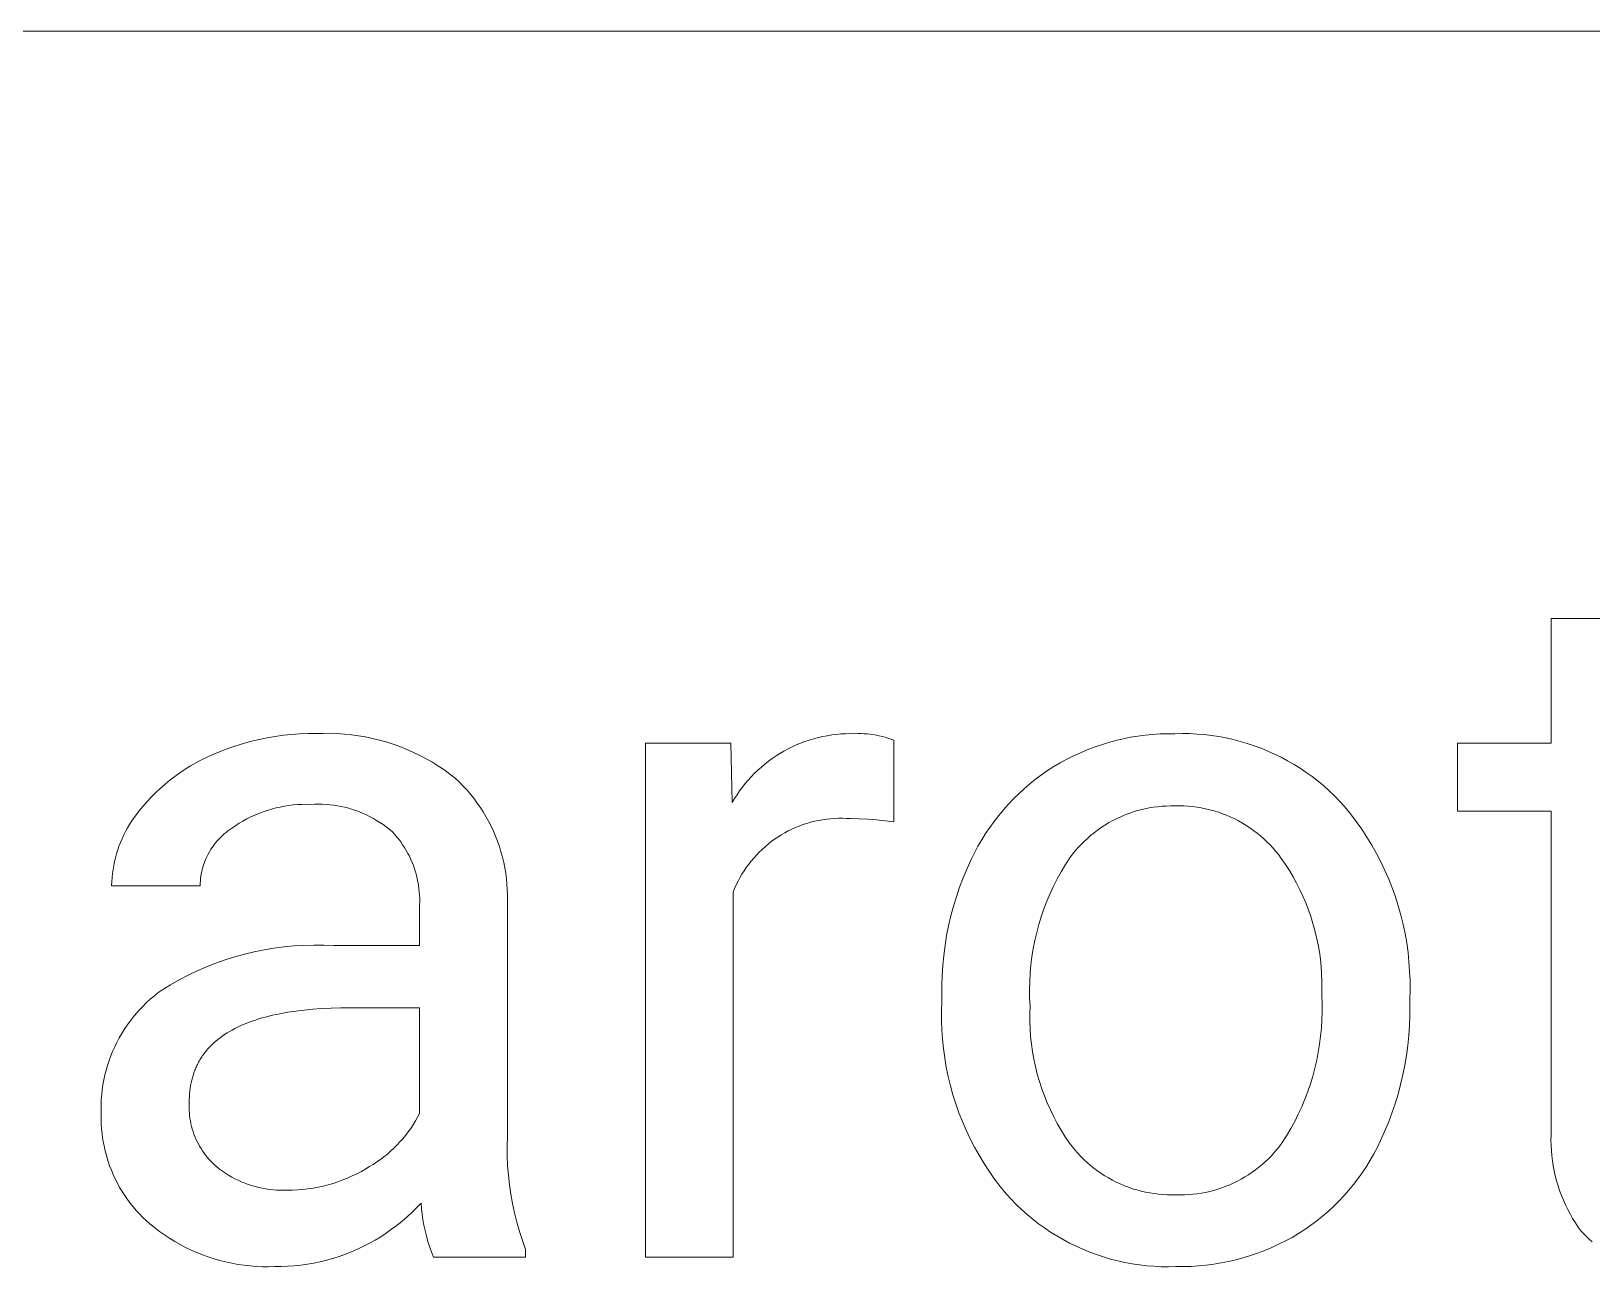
# Model space of a CAD drawing. Header units: millimetres. Extents: x 1383 to 4664, y -160 to 2132.
# Drawn here: x 3994.2 to 4064.3, y 151.3 to 206.8 of the extents above; entities that cross this region are included whole.
import ezdxf

# ---------------------------------------------------------------- set-up
doc = ezdxf.new("R2010")
doc.units = ezdxf.units.MM
doc.header["$MEASUREMENT"] = 0
doc.layers.add('Domyślny', color=7, linetype='Continuous', true_color=0x000000)

msp = doc.modelspace()

# ---------------------------------------------------------------- linework, layer by layer
at = {"layer": 'Domyślny', "color": 18, "lineweight": 15, "true_color": 0x000000}
for p, q in [((4660.842, 206.844), (3424.001, 206.844)), ((4062.51, 174.864), (4062.51, 180.458)), ((4062.51, 180.458), (4066.454, 180.458)), ((4005.559, 175.218), (4005.923, 175.255)), ((4005.923, 175.255), (4006.289, 175.28)), ((4006.289, 175.28), (4006.655, 175.293)), ((4006.655, 175.293), (4007.021, 175.294)), ((4007.021, 175.294), (4007.341, 175.307)), ((4007.341, 175.307), (4007.66, 175.308)), ((4007.66, 175.308), (4007.979, 175.298)), ((4007.979, 175.298), (4008.298, 175.277)), ((4008.298, 175.277), (4008.616, 175.245)), ((4030.191, 175.234), (4030.396, 175.259)), ((4030.396, 175.259), (4030.603, 175.278)), ((4030.603, 175.278), (4030.81, 175.289)), ((4030.81, 175.289), (4031.017, 175.293)), ((4031.017, 175.293), (4031.224, 175.291)), ((4031.224, 175.291), (4031.362, 175.296)), ((4031.362, 175.296), (4031.499, 175.296)), ((4031.499, 175.296), (4031.637, 175.291)), ((4031.637, 175.291), (4031.774, 175.282)), ((4031.774, 175.282), (4031.911, 175.268)), ((4031.911, 175.268), (4032.047, 175.25)), ((4032.047, 175.25), (4032.182, 175.227)), ((4044.267, 175.227), (4044.601, 175.26)), ((4044.601, 175.26), (4044.936, 175.282)), ((4044.936, 175.282), (4045.272, 175.292)), ((4045.272, 175.292), (4045.608, 175.292)), ((4045.608, 175.292), (4045.938, 175.298)), ((4045.938, 175.298), (4046.267, 175.293)), ((4046.267, 175.293), (4046.596, 175.277)), ((4046.596, 175.277), (4046.924, 175.25)), ((4046.924, 175.25), (4047.251, 175.212)), ((4002.726, 174.496), (4003.069, 174.627)), ((4003.069, 174.627), (4003.415, 174.746)), ((4003.415, 174.746), (4003.765, 174.854)), ((4003.765, 174.854), (4004.119, 174.95)), ((4004.119, 174.95), (4004.475, 175.035)), ((4004.475, 175.035), (4004.834, 175.108)), ((4004.834, 175.108), (4005.196, 175.169)), ((4005.196, 175.169), (4005.559, 175.218)), ((4008.616, 175.245), (4008.933, 175.202)), ((4008.933, 175.202), (4009.248, 175.148)), ((4009.248, 175.148), (4009.56, 175.082)), ((4009.56, 175.082), (4009.871, 175.007)), ((4009.871, 175.007), (4010.178, 174.92)), ((4010.178, 174.92), (4010.483, 174.822)), ((4010.483, 174.822), (4010.783, 174.715)), ((4010.783, 174.715), (4011.08, 174.596)), ((4011.08, 174.596), (4011.373, 174.468)), ((4021.817, 151.778), (4021.817, 174.865)), ((4021.817, 174.865), (4025.652, 174.865)), ((4025.652, 174.865), (4025.718, 172.199)), ((4028.042, 174.509), (4028.225, 174.607)), ((4028.225, 174.607), (4028.41, 174.699)), ((4028.41, 174.699), (4028.599, 174.785)), ((4028.599, 174.785), (4028.791, 174.865)), ((4028.791, 174.865), (4028.985, 174.937)), ((4028.985, 174.937), (4029.181, 175.004)), ((4029.181, 175.004), (4029.38, 175.063)), ((4029.38, 175.063), (4029.58, 175.116)), ((4029.58, 175.116), (4029.782, 175.162)), ((4029.782, 175.162), (4029.986, 175.202)), ((4029.986, 175.202), (4030.191, 175.234)), ((4032.182, 175.227), (4032.317, 175.2)), ((4032.317, 175.2), (4032.451, 175.168)), ((4032.451, 175.168), (4032.583, 175.131)), ((4032.583, 175.131), (4032.715, 175.091)), ((4032.715, 175.091), (4032.844, 175.045)), ((4032.844, 175.045), (4032.973, 174.996)), ((4032.973, 174.996), (4032.973, 171.325)), ((4041.358, 174.438), (4041.668, 174.569)), ((4041.668, 174.569), (4041.982, 174.688)), ((4041.982, 174.688), (4042.3, 174.798)), ((4042.3, 174.798), (4042.621, 174.896)), ((4042.621, 174.896), (4042.945, 174.984)), ((4042.945, 174.984), (4043.273, 175.061)), ((4043.273, 175.061), (4043.602, 175.128)), ((4043.602, 175.128), (4043.934, 175.183)), ((4043.934, 175.183), (4044.267, 175.227)), ((4047.251, 175.212), (4047.577, 175.162)), ((4047.577, 175.162), (4047.9, 175.102)), ((4047.9, 175.102), (4048.222, 175.031)), ((4048.222, 175.031), (4048.541, 174.948)), ((4048.541, 174.948), (4048.856, 174.855)), ((4048.856, 174.855), (4049.169, 174.752)), ((4049.169, 174.752), (4049.478, 174.637)), ((4049.478, 174.637), (4049.783, 174.513)), ((4058.303, 171.815), (4058.303, 174.864)), ((4058.303, 174.864), (4062.51, 174.864)), ((4001.386, 173.841), (4001.63, 173.982)), ((4001.63, 173.982), (4001.879, 174.114)), ((4001.879, 174.114), (4002.132, 174.239)), ((4002.132, 174.239), (4002.389, 174.355)), ((4002.389, 174.355), (4002.726, 174.496)), ((4011.373, 174.468), (4011.661, 174.329)), ((4011.661, 174.329), (4011.944, 174.18)), ((4011.944, 174.18), (4012.221, 174.022)), ((4012.221, 174.022), (4012.493, 173.854)), ((4012.493, 173.854), (4012.759, 173.677)), ((4027.027, 173.794), (4027.185, 173.927)), ((4027.185, 173.927), (4027.349, 174.055)), ((4027.349, 174.055), (4027.516, 174.177)), ((4027.516, 174.177), (4027.688, 174.293)), ((4027.688, 174.293), (4027.863, 174.404)), ((4027.863, 174.404), (4028.042, 174.509)), ((4040.167, 173.817), (4040.457, 173.987)), ((4040.457, 173.987), (4040.752, 174.147)), ((4040.752, 174.147), (4041.053, 174.298)), ((4041.053, 174.298), (4041.358, 174.438)), ((4049.783, 174.513), (4050.083, 174.378)), ((4050.083, 174.378), (4050.379, 174.233)), ((4050.379, 174.233), (4050.669, 174.078)), ((4050.669, 174.078), (4050.954, 173.913)), ((4050.954, 173.913), (4051.234, 173.739)), ((4000.241, 173.022), (4000.459, 173.201)), ((4000.459, 173.201), (4000.683, 173.372)), ((4000.683, 173.372), (4000.912, 173.536)), ((4000.912, 173.536), (4001.146, 173.693)), ((4001.146, 173.693), (4001.386, 173.841)), ((4012.759, 173.677), (4013.018, 173.49)), ((4013.018, 173.49), (4013.271, 173.295)), ((4013.271, 173.295), (4013.45, 173.125)), ((4026.305, 173.052), (4026.439, 173.21)), ((4026.439, 173.21), (4026.578, 173.363)), ((4026.578, 173.363), (4026.723, 173.512)), ((4026.723, 173.512), (4026.872, 173.656)), ((4026.872, 173.656), (4027.027, 173.794)), ((4039.088, 173.037), (4039.348, 173.245)), ((4039.348, 173.245), (4039.615, 173.445)), ((4039.615, 173.445), (4039.888, 173.636)), ((4039.888, 173.636), (4040.167, 173.817)), ((4051.234, 173.739), (4051.507, 173.555)), ((4051.507, 173.555), (4051.774, 173.362)), ((4051.774, 173.362), (4052.034, 173.16)), ((4052.034, 173.16), (4052.287, 172.95)), ((3999.432, 172.239), (3999.624, 172.444)), ((3999.624, 172.444), (3999.823, 172.644)), ((3999.823, 172.644), (4000.029, 172.836)), ((4000.029, 172.836), (4000.241, 173.022)), ((4013.45, 173.125), (4013.623, 172.95)), ((4013.623, 172.95), (4013.791, 172.769)), ((4013.791, 172.769), (4013.952, 172.583)), ((4013.952, 172.583), (4014.106, 172.39)), ((4025.823, 172.377), (4025.935, 172.552)), ((4025.935, 172.552), (4026.053, 172.723)), ((4026.053, 172.723), (4026.176, 172.889)), ((4026.176, 172.889), (4026.305, 173.052)), ((4038.353, 172.361), (4038.59, 172.594)), ((4038.59, 172.594), (4038.836, 172.82)), ((4038.836, 172.82), (4039.088, 173.037)), ((4052.287, 172.95), (4052.533, 172.731)), ((4052.533, 172.731), (4052.771, 172.503)), ((4052.771, 172.503), (4053.002, 172.268)), ((3998.955, 171.666), (3999.067, 171.809)), ((3999.067, 171.809), (3999.246, 172.027)), ((3999.246, 172.027), (3999.432, 172.239)), ((4004.644, 171.782), (4004.458, 171.711)), ((4004.832, 171.846), (4004.644, 171.782)), ((4005.022, 171.903), (4004.832, 171.846)), ((4005.215, 171.954), (4005.022, 171.903)), ((4005.409, 171.998), (4005.215, 171.954)), ((4005.604, 172.035), (4005.409, 171.998)), ((4005.8, 172.066), (4005.604, 172.035)), ((4005.998, 172.089), (4005.8, 172.066)), ((4006.196, 172.106), (4005.998, 172.089)), ((4006.394, 172.116), (4006.196, 172.106)), ((4006.593, 172.119), (4006.394, 172.116)), ((4006.792, 172.115), (4006.593, 172.119)), ((4006.963, 172.123), (4006.792, 172.115)), ((4007.135, 172.126), (4006.963, 172.123)), ((4007.307, 172.123), (4007.135, 172.126)), ((4007.478, 172.115), (4007.307, 172.123)), ((4007.649, 172.1), (4007.478, 172.115)), ((4007.82, 172.08), (4007.649, 172.1)), ((4007.989, 172.053), (4007.82, 172.08)), ((4008.158, 172.021), (4007.989, 172.053)), ((4008.325, 171.984), (4008.158, 172.021)), ((4008.492, 171.94), (4008.325, 171.984)), ((4008.656, 171.891), (4008.492, 171.94)), ((4008.819, 171.837), (4008.656, 171.891)), ((4008.98, 171.777), (4008.819, 171.837)), ((4009.138, 171.711), (4008.98, 171.777)), ((4014.106, 172.39), (4014.254, 172.193)), ((4014.254, 172.193), (4014.395, 171.991)), ((4014.395, 171.991), (4014.529, 171.784)), ((4014.529, 171.784), (4014.656, 171.573)), ((4025.718, 172.199), (4025.823, 172.377)), ((4037.688, 171.615), (4037.901, 171.871)), ((4037.901, 171.871), (4038.123, 172.12)), ((4038.123, 172.12), (4038.353, 172.361)), ((4043.684, 171.761), (4043.5, 171.697)), ((4043.871, 171.82), (4043.684, 171.761)), ((4044.06, 171.872), (4043.871, 171.82)), ((4044.25, 171.917), (4044.06, 171.872)), ((4044.441, 171.955), (4044.25, 171.917)), ((4044.634, 171.987), (4044.441, 171.955)), ((4044.828, 172.013), (4044.634, 171.987)), ((4045.023, 172.031), (4044.828, 172.013)), ((4045.218, 172.043), (4045.023, 172.031)), ((4045.413, 172.049), (4045.218, 172.043)), ((4045.608, 172.047), (4045.413, 172.049)), ((4045.806, 172.049), (4045.608, 172.047)), ((4046.004, 172.045), (4045.806, 172.049)), ((4046.202, 172.033), (4046.004, 172.045)), ((4046.399, 172.015), (4046.202, 172.033)), ((4046.595, 171.99), (4046.399, 172.015)), ((4046.791, 171.958), (4046.595, 171.99)), ((4046.985, 171.919), (4046.791, 171.958)), ((4047.178, 171.873), (4046.985, 171.919)), ((4047.369, 171.821), (4047.178, 171.873)), ((4047.558, 171.762), (4047.369, 171.821)), ((4047.744, 171.696), (4047.558, 171.762)), ((4053.002, 172.268), (4053.224, 172.025)), ((4053.224, 172.025), (4053.493, 171.694)), ((4062.51, 171.815), (4058.303, 171.815)), ((4062.51, 157.491), (4062.51, 171.815)), ((3998.468, 170.902), (3998.555, 171.062)), ((3998.555, 171.062), (3998.648, 171.218)), ((3998.648, 171.218), (3998.745, 171.371)), ((3998.745, 171.371), (3998.848, 171.52)), ((3998.848, 171.52), (3998.955, 171.666)), ((4003.241, 171.044), (4003.153, 170.985)), ((4003.404, 171.157), (4003.241, 171.044)), ((4003.571, 171.265), (4003.404, 171.157)), ((4003.742, 171.366), (4003.571, 171.265)), ((4003.917, 171.462), (4003.742, 171.366)), ((4004.094, 171.551), (4003.917, 171.462)), ((4004.275, 171.635), (4004.094, 171.551)), ((4004.458, 171.711), (4004.275, 171.635)), ((4009.295, 171.64), (4009.138, 171.711)), ((4009.449, 171.564), (4009.295, 171.64)), ((4009.6, 171.483), (4009.449, 171.564)), ((4009.748, 171.396), (4009.6, 171.483)), ((4009.893, 171.305), (4009.748, 171.396)), ((4010.036, 171.208), (4009.893, 171.305)), ((4010.174, 171.107), (4010.036, 171.208)), ((4010.31, 171.001), (4010.174, 171.107)), ((4014.656, 171.573), (4014.776, 171.357)), ((4014.776, 171.357), (4014.888, 171.138)), ((4014.888, 171.138), (4014.992, 170.915)), ((4028.561, 171.075), (4028.397, 171.001)), ((4028.728, 171.143), (4028.561, 171.075)), ((4028.897, 171.206), (4028.728, 171.143)), ((4029.069, 171.262), (4028.897, 171.206)), ((4029.242, 171.312), (4029.069, 171.262)), ((4029.416, 171.357), (4029.242, 171.312)), ((4029.593, 171.395), (4029.416, 171.357)), ((4029.77, 171.427), (4029.593, 171.395)), ((4029.948, 171.453), (4029.77, 171.427)), ((4030.128, 171.473), (4029.948, 171.453)), ((4030.307, 171.486), (4030.128, 171.473)), ((4030.487, 171.494), (4030.307, 171.486)), ((4030.668, 171.495), (4030.487, 171.494)), ((4030.848, 171.489), (4030.668, 171.495)), ((4031.028, 171.478), (4030.848, 171.489)), ((4031.418, 171.472), (4031.028, 171.478)), ((4031.808, 171.455), (4031.418, 171.472)), ((4032.198, 171.424), (4031.808, 171.455)), ((4032.586, 171.381), (4032.198, 171.424)), ((4032.973, 171.325), (4032.586, 171.381)), ((4037.102, 170.806), (4037.289, 171.082)), ((4037.289, 171.082), (4037.484, 171.352)), ((4037.484, 171.352), (4037.688, 171.615)), ((4042.286, 171.072), (4042.127, 170.96)), ((4042.45, 171.179), (4042.286, 171.072)), ((4042.617, 171.28), (4042.45, 171.179)), ((4042.788, 171.376), (4042.617, 171.28)), ((4042.962, 171.465), (4042.788, 171.376)), ((4043.138, 171.549), (4042.962, 171.465)), ((4043.318, 171.626), (4043.138, 171.549)), ((4043.5, 171.697), (4043.318, 171.626)), ((4047.929, 171.625), (4047.744, 171.696)), ((4048.111, 171.546), (4047.929, 171.625)), ((4048.29, 171.462), (4048.111, 171.546)), ((4048.466, 171.371), (4048.29, 171.462)), ((4048.638, 171.274), (4048.466, 171.371)), ((4048.807, 171.171), (4048.638, 171.274)), ((4048.973, 171.062), (4048.807, 171.171)), ((4049.135, 170.948), (4048.973, 171.062)), ((4053.493, 171.694), (4053.75, 171.354)), ((4053.75, 171.354), (4053.996, 171.005)), ((3998.174, 170.24), (3998.24, 170.409)), ((3998.24, 170.409), (3998.31, 170.576)), ((3998.31, 170.576), (3998.387, 170.741)), ((3998.387, 170.741), (3998.468, 170.902)), ((4002.534, 170.413), (4002.468, 170.33)), ((4002.603, 170.493), (4002.534, 170.413)), ((4002.674, 170.571), (4002.603, 170.493)), ((4002.748, 170.647), (4002.674, 170.571)), ((4002.824, 170.72), (4002.748, 170.647)), ((4002.903, 170.79), (4002.824, 170.72)), ((4002.984, 170.858), (4002.903, 170.79)), ((4003.068, 170.923), (4002.984, 170.858)), ((4003.153, 170.985), (4003.068, 170.923)), ((4010.441, 170.891), (4010.31, 171.001)), ((4010.544, 170.78), (4010.441, 170.891)), ((4010.642, 170.666), (4010.544, 170.78)), ((4010.737, 170.549), (4010.642, 170.666)), ((4010.828, 170.428), (4010.737, 170.549)), ((4010.914, 170.305), (4010.828, 170.428)), ((4014.992, 170.915), (4015.089, 170.688)), ((4015.089, 170.688), (4015.178, 170.458)), ((4015.178, 170.458), (4015.259, 170.225)), ((4027.473, 170.443), (4027.331, 170.331)), ((4027.619, 170.549), (4027.473, 170.443)), ((4027.768, 170.65), (4027.619, 170.549)), ((4027.92, 170.746), (4027.768, 170.65)), ((4028.076, 170.837), (4027.92, 170.746)), ((4028.235, 170.922), (4028.076, 170.837)), ((4028.397, 171.001), (4028.235, 170.922)), ((4036.758, 170.235), (4036.925, 170.523)), ((4036.925, 170.523), (4037.102, 170.806)), ((4041.529, 170.456), (4041.391, 170.318)), ((4041.672, 170.59), (4041.529, 170.456)), ((4041.819, 170.718), (4041.672, 170.59)), ((4041.971, 170.842), (4041.819, 170.718)), ((4042.127, 170.96), (4041.971, 170.842)), ((4049.292, 170.828), (4049.135, 170.948)), ((4049.445, 170.703), (4049.292, 170.828)), ((4049.594, 170.572), (4049.445, 170.703)), ((4049.738, 170.436), (4049.594, 170.572)), ((4049.877, 170.296), (4049.738, 170.436)), ((4053.996, 171.005), (4054.23, 170.649)), ((4054.23, 170.649), (4054.451, 170.284)), ((3997.971, 169.544), (3998.013, 169.721)), ((3998.013, 169.721), (3998.061, 169.895)), ((3998.061, 169.895), (3998.115, 170.069)), ((3998.115, 170.069), (3998.174, 170.24)), ((4002.09, 169.696), (4002.049, 169.599)), ((4002.135, 169.792), (4002.09, 169.696)), ((4002.183, 169.886), (4002.135, 169.792)), ((4002.234, 169.979), (4002.183, 169.886)), ((4002.288, 170.069), (4002.234, 169.979)), ((4002.345, 170.158), (4002.288, 170.069)), ((4002.405, 170.245), (4002.345, 170.158)), ((4002.468, 170.33), (4002.405, 170.245)), ((4010.997, 170.178), (4010.914, 170.305)), ((4011.075, 170.049), (4010.997, 170.178)), ((4011.148, 169.917), (4011.075, 170.049)), ((4011.217, 169.783), (4011.148, 169.917)), ((4011.282, 169.647), (4011.217, 169.783)), ((4011.342, 169.508), (4011.282, 169.647)), ((4015.259, 170.225), (4015.333, 169.99)), ((4015.333, 169.99), (4015.398, 169.752)), ((4015.398, 169.752), (4015.455, 169.512)), ((4026.685, 169.705), (4026.569, 169.567)), ((4026.805, 169.839), (4026.685, 169.705)), ((4026.93, 169.969), (4026.805, 169.839)), ((4027.06, 170.094), (4026.93, 169.969)), ((4027.193, 170.215), (4027.06, 170.094)), ((4027.331, 170.331), (4027.193, 170.215)), ((4036.266, 169.233), (4036.452, 169.643)), ((4036.452, 169.643), (4036.6, 169.942)), ((4036.6, 169.942), (4036.758, 170.235)), ((4040.888, 169.72), (4040.688, 169.41)), ((4041.006, 169.876), (4040.888, 169.72)), ((4041.129, 170.028), (4041.006, 169.876)), ((4041.258, 170.175), (4041.129, 170.028)), ((4041.391, 170.318), (4041.258, 170.175)), ((4050.012, 170.15), (4049.877, 170.296)), ((4050.141, 170), (4050.012, 170.15)), ((4050.265, 169.846), (4050.141, 170)), ((4050.383, 169.687), (4050.265, 169.846)), ((4050.568, 169.418), (4050.383, 169.687)), ((4054.451, 170.284), (4054.66, 169.912)), ((4054.66, 169.912), (4054.856, 169.534)), ((3997.862, 168.828), (3997.88, 169.008)), ((3997.88, 169.008), (3997.905, 169.188)), ((3997.905, 169.188), (3997.935, 169.366)), ((3997.935, 169.366), (3997.971, 169.544)), ((4001.872, 168.991), (4001.855, 168.887)), ((4001.893, 169.094), (4001.872, 168.991)), ((4001.917, 169.197), (4001.893, 169.094)), ((4001.945, 169.299), (4001.917, 169.197)), ((4001.976, 169.4), (4001.945, 169.299)), ((4002.011, 169.5), (4001.976, 169.4)), ((4002.049, 169.599), (4002.011, 169.5)), ((4011.397, 169.368), (4011.342, 169.508)), ((4011.448, 169.226), (4011.397, 169.368)), ((4011.493, 169.082), (4011.448, 169.226)), ((4011.534, 168.937), (4011.493, 169.082)), ((4015.455, 169.512), (4015.503, 169.271)), ((4015.503, 169.271), (4015.544, 169.028)), ((4015.544, 169.028), (4015.576, 168.783)), ((4026.156, 168.976), (4026.066, 168.82)), ((4026.252, 169.129), (4026.156, 168.976)), ((4026.352, 169.279), (4026.252, 169.129)), ((4026.458, 169.425), (4026.352, 169.279)), ((4026.569, 169.567), (4026.458, 169.425)), ((4036.093, 168.818), (4036.266, 169.233)), ((4040.498, 169.093), (4040.32, 168.77)), ((4040.688, 169.41), (4040.498, 169.093)), ((4050.745, 169.143), (4050.568, 169.418)), ((4050.912, 168.862), (4050.745, 169.143)), ((4054.856, 169.534), (4055.04, 169.149)), ((4055.04, 169.149), (4055.21, 168.757)), ((3997.843, 168.465), (3997.85, 168.647)), ((4001.82, 168.465), (3997.843, 168.465)), ((3997.85, 168.647), (3997.862, 168.828)), ((4001.824, 168.571), (4001.82, 168.465)), ((4001.83, 168.677), (4001.824, 168.571)), ((4001.841, 168.782), (4001.83, 168.677)), ((4001.855, 168.887), (4001.841, 168.782)), ((4011.57, 168.79), (4011.534, 168.937)), ((4011.601, 168.642), (4011.57, 168.79)), ((4011.627, 168.494), (4011.601, 168.642)), ((4011.648, 168.344), (4011.627, 168.494)), ((4011.663, 168.194), (4011.648, 168.344)), ((4015.576, 168.783), (4015.599, 168.538)), ((4015.599, 168.538), (4015.615, 168.292)), ((4015.615, 168.292), (4015.622, 168.045)), ((4025.829, 168.334), (4025.761, 168.167)), ((4025.902, 168.499), (4025.829, 168.334)), ((4025.981, 168.661), (4025.902, 168.499)), ((4026.066, 168.82), (4025.981, 168.661)), ((4035.789, 167.97), (4035.934, 168.396)), ((4035.934, 168.396), (4036.093, 168.818)), ((4040.153, 168.44), (4039.997, 168.106)), ((4040.32, 168.77), (4040.153, 168.44)), ((4051.069, 168.576), (4050.912, 168.862)), ((4051.217, 168.285), (4051.069, 168.576)), ((4051.355, 167.989), (4051.217, 168.285)), ((4055.21, 168.757), (4055.366, 168.361)), ((4055.366, 168.361), (4055.509, 167.959)), ((4011.674, 168.044), (4011.663, 168.194)), ((4011.68, 167.893), (4011.674, 168.044)), ((4011.676, 167.591), (4011.68, 167.742)), ((4011.676, 165.778), (4011.676, 167.591)), ((4011.68, 167.742), (4011.68, 167.893)), ((4015.622, 168.045), (4015.62, 167.799)), ((4015.62, 167.799), (4015.62, 157.179)), ((4025.761, 168.167), (4025.761, 151.778)), ((4035.541, 167.104), (4035.658, 167.539)), ((4035.658, 167.539), (4035.789, 167.97)), ((4039.853, 167.766), (4039.72, 167.421)), ((4039.997, 168.106), (4039.853, 167.766)), ((4051.484, 167.688), (4051.355, 167.989)), ((4051.602, 167.384), (4051.484, 167.688)), ((4055.509, 167.959), (4055.639, 167.553)), ((4055.639, 167.553), (4055.754, 167.142)), ((4035.439, 166.666), (4035.541, 167.104)), ((4039.6, 167.072), (4039.492, 166.719)), ((4039.72, 167.421), (4039.6, 167.072)), ((4051.71, 167.076), (4051.602, 167.384)), ((4051.807, 166.764), (4051.71, 167.076)), ((4055.754, 167.142), (4055.856, 166.728)), ((4035.277, 165.78), (4035.351, 166.224)), ((4035.351, 166.224), (4035.439, 166.666)), ((4039.396, 166.362), (4039.312, 166.003)), ((4039.492, 166.719), (4039.396, 166.362)), ((4051.894, 166.449), (4051.807, 166.764)), ((4051.971, 166.131), (4051.894, 166.449)), ((4055.856, 166.728), (4055.943, 166.31)), ((4055.943, 166.31), (4056.016, 165.89)), ((4003.811, 165.383), (4004.249, 165.488)), ((4004.249, 165.488), (4004.69, 165.578)), ((4004.69, 165.578), (4005.134, 165.653)), ((4005.134, 165.653), (4005.581, 165.713)), ((4005.581, 165.713), (4006.029, 165.757)), ((4006.029, 165.757), (4006.479, 165.785)), ((4006.479, 165.785), (4006.929, 165.798)), ((4006.929, 165.798), (4007.38, 165.796)), ((4007.38, 165.796), (4007.83, 165.778)), ((4007.83, 165.778), (4011.676, 165.778)), ((4035.218, 165.333), (4035.277, 165.78)), ((4039.241, 165.64), (4039.182, 165.276)), ((4039.312, 166.003), (4039.241, 165.64)), ((4052.037, 165.812), (4051.971, 166.131)), ((4052.092, 165.49), (4052.037, 165.812)), ((4052.137, 165.166), (4052.092, 165.49)), ((4056.016, 165.89), (4056.075, 165.468)), ((4056.075, 165.468), (4056.119, 165.043)), ((4001.69, 164.634), (4002.103, 164.813)), ((4002.103, 164.813), (4002.522, 164.977)), ((4002.522, 164.977), (4002.947, 165.127)), ((4002.947, 165.127), (4003.377, 165.263)), ((4003.377, 165.263), (4003.811, 165.383)), ((4035.145, 164.436), (4035.174, 164.885)), ((4035.174, 164.885), (4035.218, 165.333)), ((4039.136, 164.909), (4039.103, 164.542)), ((4039.182, 165.276), (4039.136, 164.909)), ((4052.171, 164.841), (4052.137, 165.166)), ((4052.193, 164.515), (4052.171, 164.841)), ((4056.119, 165.043), (4056.149, 164.618)), ((4000.49, 164.012), (4000.883, 164.233)), ((4000.883, 164.233), (4001.283, 164.44)), ((4001.283, 164.44), (4001.69, 164.634)), ((4035.13, 163.986), (4035.145, 164.436)), ((4039.082, 164.173), (4039.074, 163.804)), ((4039.103, 164.542), (4039.082, 164.173)), ((4052.205, 164.189), (4052.193, 164.515)), ((4052.207, 163.862), (4052.205, 164.189)), ((4056.149, 164.618), (4056.165, 164.192)), ((4056.165, 164.192), (4056.166, 163.765)), ((3999.414, 163.211), (3999.579, 163.361)), ((3999.579, 163.361), (3999.75, 163.506)), ((3999.75, 163.506), (3999.925, 163.645)), ((3999.925, 163.645), (4000.105, 163.778)), ((4000.105, 163.778), (4000.49, 164.012)), ((4035.13, 163.536), (4035.13, 163.986)), ((4035.13, 163.262), (4035.13, 163.536)), ((4039.074, 163.804), (4039.079, 163.435)), ((4039.079, 163.435), (4039.097, 163.066)), ((4052.197, 163.536), (4052.207, 163.862)), ((4052.212, 163.17), (4052.197, 163.536)), ((4056.166, 163.765), (4056.152, 163.339)), ((4056.152, 163.339), (4056.152, 163.066)), ((3998.807, 162.554), (3998.95, 162.726)), ((3998.95, 162.726), (3999.099, 162.893)), ((3999.099, 162.893), (3999.254, 163.054)), ((3999.254, 163.054), (3999.414, 163.211)), ((4005.07, 162.644), (4004.909, 162.605)), ((4005.403, 162.714), (4005.07, 162.644)), ((4005.751, 162.777), (4005.403, 162.714)), ((4006.113, 162.831), (4005.751, 162.777)), ((4006.489, 162.877), (4006.113, 162.831)), ((4006.879, 162.914), (4006.489, 162.877)), ((4007.284, 162.943), (4006.879, 162.914)), ((4007.703, 162.964), (4007.284, 162.943)), ((4008.136, 162.976), (4007.703, 162.964)), ((4008.584, 162.981), (4008.136, 162.976)), ((4011.676, 162.981), (4008.584, 162.981)), ((4011.676, 158.239), (4011.676, 162.981)), ((4035.117, 162.839), (4035.13, 163.262)), ((4035.117, 162.415), (4035.117, 162.839)), ((4039.097, 163.066), (4039.085, 162.722)), ((4039.085, 162.722), (4039.086, 162.379)), ((4052.206, 162.437), (4052.215, 162.803)), ((4052.215, 162.803), (4052.212, 163.17)), ((4056.152, 163.066), (4056.152, 162.62)), ((3998.295, 161.82), (3998.413, 162.01)), ((3998.413, 162.01), (3998.538, 162.196)), ((3998.538, 162.196), (3998.669, 162.377)), ((3998.669, 162.377), (3998.807, 162.554)), ((4003.252, 161.982), (4003.137, 161.917)), ((4003.371, 162.045), (4003.252, 161.982)), ((4003.493, 162.107), (4003.371, 162.045)), ((4003.618, 162.166), (4003.493, 162.107)), ((4003.747, 162.223), (4003.618, 162.166)), ((4003.88, 162.278), (4003.747, 162.223)), ((4004.016, 162.331), (4003.88, 162.278)), ((4004.156, 162.382), (4004.016, 162.331)), ((4004.3, 162.431), (4004.156, 162.382)), ((4004.447, 162.478), (4004.3, 162.431)), ((4004.597, 162.522), (4004.447, 162.478)), ((4004.751, 162.565), (4004.597, 162.522)), ((4004.909, 162.605), (4004.751, 162.565)), ((4035.132, 161.991), (4035.117, 162.415)), ((4035.161, 161.568), (4035.132, 161.991)), ((4039.086, 162.379), (4039.099, 162.035)), ((4039.099, 162.035), (4039.123, 161.693)), ((4052.151, 161.706), (4052.184, 162.071)), ((4052.184, 162.071), (4052.206, 162.437)), ((4056.137, 162.174), (4056.108, 161.728)), ((4056.152, 162.62), (4056.137, 162.174)), ((3997.98, 161.227), (3998.078, 161.428)), ((3998.078, 161.428), (3998.183, 161.626)), ((3998.183, 161.626), (3998.295, 161.82)), ((4002.262, 161.235), (4002.183, 161.149)), ((4002.345, 161.319), (4002.262, 161.235)), ((4002.432, 161.401), (4002.345, 161.319)), ((4002.522, 161.481), (4002.432, 161.401)), ((4002.616, 161.559), (4002.522, 161.481)), ((4002.713, 161.634), (4002.616, 161.559)), ((4002.813, 161.708), (4002.713, 161.634)), ((4002.918, 161.78), (4002.813, 161.708)), ((4003.026, 161.849), (4002.918, 161.78)), ((4003.137, 161.917), (4003.026, 161.849)), ((4035.205, 161.146), (4035.161, 161.568)), ((4039.123, 161.693), (4039.159, 161.351)), ((4039.159, 161.351), (4039.208, 161.011)), ((4052.046, 160.981), (4052.104, 161.343)), ((4052.104, 161.343), (4052.151, 161.706)), ((4056.064, 161.284), (4056.006, 160.842)), ((4056.108, 161.728), (4056.064, 161.284)), ((3997.658, 160.393), (3997.728, 160.606)), ((3997.728, 160.606), (3997.805, 160.816)), ((3997.805, 160.816), (3997.889, 161.023)), ((3997.889, 161.023), (3997.98, 161.227)), ((4001.752, 160.538), (4001.725, 160.488)), ((4001.78, 160.588), (4001.752, 160.538)), ((4001.809, 160.638), (4001.78, 160.588)), ((4001.838, 160.687), (4001.809, 160.638)), ((4001.869, 160.735), (4001.838, 160.687)), ((4001.9, 160.783), (4001.869, 160.735)), ((4001.932, 160.831), (4001.9, 160.783)), ((4001.965, 160.878), (4001.932, 160.831)), ((4001.999, 160.924), (4001.965, 160.878)), ((4002.034, 160.97), (4001.999, 160.924)), ((4002.07, 161.015), (4002.034, 160.97)), ((4002.107, 161.06), (4002.07, 161.015)), ((4002.183, 161.149), (4002.107, 161.06)), ((4035.263, 160.726), (4035.205, 161.146)), ((4035.335, 160.308), (4035.263, 160.726)), ((4039.208, 161.011), (4039.268, 160.672)), ((4039.268, 160.672), (4039.339, 160.336)), ((4051.892, 160.265), (4051.975, 160.622)), ((4051.975, 160.622), (4052.046, 160.981)), ((4056.006, 160.842), (4055.933, 160.401)), ((3997.493, 159.742), (3997.541, 159.961)), ((3997.541, 159.961), (3997.596, 160.178)), ((3997.596, 160.178), (3997.658, 160.393)), ((4001.472, 159.841), (4001.442, 159.725)), ((4001.505, 159.954), (4001.472, 159.841)), ((4001.542, 160.065), (4001.505, 159.954)), ((4001.583, 160.173), (4001.542, 160.065)), ((4001.604, 160.227), (4001.583, 160.173)), ((4001.627, 160.28), (4001.604, 160.227)), ((4001.65, 160.333), (4001.627, 160.28)), ((4001.674, 160.385), (4001.65, 160.333)), ((4001.699, 160.437), (4001.674, 160.385)), ((4001.725, 160.488), (4001.699, 160.437)), ((4035.421, 159.893), (4035.335, 160.308)), ((4035.521, 159.481), (4035.421, 159.893)), ((4039.339, 160.336), (4039.423, 160.003)), ((4039.423, 160.003), (4039.518, 159.673)), ((4051.691, 159.56), (4051.798, 159.911)), ((4051.798, 159.911), (4051.892, 160.265)), ((4055.845, 159.964), (4055.744, 159.529)), ((4055.933, 160.401), (4055.845, 159.964)), ((3997.396, 159.078), (3997.421, 159.301)), ((3997.421, 159.301), (3997.453, 159.522)), ((3997.453, 159.522), (3997.493, 159.742)), ((4001.357, 159.244), (4001.345, 159.119)), ((4001.373, 159.368), (4001.357, 159.244)), ((4001.392, 159.489), (4001.373, 159.368)), ((4001.415, 159.608), (4001.392, 159.489)), ((4001.442, 159.725), (4001.415, 159.608)), ((4035.635, 159.072), (4035.521, 159.481)), ((4039.518, 159.673), (4039.624, 159.346)), ((4039.624, 159.346), (4039.741, 159.023)), ((4051.442, 158.871), (4051.572, 159.214)), ((4051.572, 159.214), (4051.691, 159.56)), ((4055.744, 159.529), (4055.628, 159.098)), ((3997.368, 158.408), (3997.369, 158.632)), ((3997.369, 158.632), (3997.379, 158.855)), ((3997.379, 158.855), (3997.396, 159.078)), ((4001.329, 158.73), (4001.324, 158.61)), ((4001.324, 158.61), (4001.324, 158.489)), ((4001.324, 158.489), (4001.327, 158.368)), ((4001.331, 158.862), (4001.329, 158.73)), ((4001.336, 158.992), (4001.331, 158.862)), ((4001.345, 159.119), (4001.336, 158.992)), ((4035.763, 158.668), (4035.635, 159.072)), ((4035.904, 158.268), (4035.763, 158.668)), ((4039.741, 159.023), (4039.87, 158.704)), ((4039.87, 158.704), (4040.01, 158.39)), ((4051.148, 158.2), (4051.301, 158.533)), ((4051.301, 158.533), (4051.442, 158.871)), ((4055.498, 158.671), (4055.354, 158.249)), ((4055.628, 159.098), (4055.498, 158.671)), ((3997.374, 158.184), (3997.368, 158.408)), ((3997.372, 157.971), (3997.374, 158.184)), ((3997.378, 157.757), (3997.372, 157.971)), ((3997.391, 157.544), (3997.378, 157.757)), ((4001.327, 158.368), (4001.335, 158.248)), ((4001.335, 158.248), (4001.346, 158.128)), ((4001.346, 158.128), (4001.362, 158.008)), ((4001.362, 158.008), (4001.382, 157.889)), ((4001.382, 157.889), (4001.406, 157.77)), ((4001.406, 157.77), (4001.434, 157.653)), ((4011.277, 157.565), (4011.385, 157.729)), ((4011.385, 157.729), (4011.488, 157.895)), ((4011.488, 157.895), (4011.585, 158.065)), ((4011.585, 158.065), (4011.676, 158.239)), ((4036.059, 157.874), (4035.904, 158.268)), ((4036.228, 157.484), (4036.059, 157.874)), ((4040.01, 158.39), (4040.16, 158.082)), ((4040.16, 158.082), (4040.321, 157.778)), ((4040.321, 157.778), (4040.493, 157.48)), ((4050.809, 157.551), (4050.984, 157.872)), ((4050.984, 157.872), (4051.148, 158.2)), ((4055.197, 157.831), (4055.026, 157.419)), ((4055.354, 158.249), (4055.197, 157.831)), ((3997.411, 157.332), (3997.391, 157.544)), ((3997.439, 157.12), (3997.411, 157.332)), ((3997.474, 156.909), (3997.439, 157.12)), ((4001.434, 157.653), (4001.466, 157.536)), ((4001.466, 157.536), (4001.502, 157.421)), ((4001.502, 157.421), (4001.541, 157.307)), ((4001.541, 157.307), (4001.585, 157.194)), ((4001.585, 157.194), (4001.632, 157.083)), ((4001.632, 157.083), (4001.683, 156.974)), ((4010.792, 156.952), (4010.921, 157.099)), ((4010.921, 157.099), (4011.045, 157.25)), ((4011.045, 157.25), (4011.164, 157.406)), ((4011.164, 157.406), (4011.277, 157.565)), ((4015.62, 157.179), (4015.61, 156.749)), ((4036.409, 157.101), (4036.228, 157.484)), ((4036.603, 156.724), (4036.409, 157.101)), ((4040.493, 157.48), (4040.675, 157.189)), ((4040.675, 157.189), (4040.867, 156.904)), ((4050.427, 156.925), (4050.623, 157.235)), ((4050.623, 157.235), (4050.809, 157.551)), ((4055.026, 157.419), (4054.841, 157.013)), ((4062.496, 157.031), (4062.499, 157.261)), ((4062.501, 156.801), (4062.496, 157.031)), ((4062.499, 157.261), (4062.51, 157.491)), ((3997.516, 156.7), (3997.474, 156.909)), ((3997.565, 156.492), (3997.516, 156.7)), ((3997.621, 156.286), (3997.565, 156.492)), ((4001.683, 156.974), (4001.738, 156.866)), ((4001.738, 156.866), (4001.797, 156.761)), ((4001.797, 156.761), (4001.859, 156.657)), ((4001.859, 156.657), (4001.924, 156.555)), ((4001.924, 156.555), (4001.993, 156.456)), ((4001.993, 156.456), (4002.065, 156.359)), ((4002.065, 156.359), (4002.141, 156.265)), ((4010.077, 156.285), (4010.229, 156.409)), ((4010.229, 156.409), (4010.377, 156.537)), ((4010.377, 156.537), (4010.52, 156.671)), ((4010.52, 156.671), (4010.659, 156.809)), ((4010.659, 156.809), (4010.792, 156.952)), ((4015.61, 156.749), (4015.614, 156.319)), ((4036.81, 156.354), (4036.603, 156.724)), ((4037.029, 155.991), (4036.81, 156.354)), ((4040.867, 156.904), (4040.987, 156.746)), ((4040.987, 156.746), (4041.112, 156.594)), ((4041.112, 156.594), (4041.242, 156.445)), ((4041.242, 156.445), (4041.378, 156.301)), ((4049.806, 156.201), (4049.94, 156.337)), ((4049.94, 156.337), (4050.069, 156.478)), ((4050.069, 156.478), (4050.193, 156.623)), ((4050.193, 156.623), (4050.313, 156.772)), ((4050.313, 156.772), (4050.427, 156.925)), ((4054.542, 156.42), (4054.378, 156.131)), ((4054.697, 156.714), (4054.542, 156.42)), ((4054.841, 157.013), (4054.697, 156.714)), ((4062.513, 156.57), (4062.501, 156.801)), ((4062.533, 156.341), (4062.513, 156.57)), ((4062.561, 156.112), (4062.533, 156.341)), ((3997.684, 156.083), (3997.621, 156.286)), ((3997.754, 155.881), (3997.684, 156.083)), ((3997.83, 155.682), (3997.754, 155.881)), ((3997.914, 155.485), (3997.83, 155.682)), ((4002.141, 156.265), (4002.219, 156.173)), ((4002.219, 156.173), (4002.301, 156.085)), ((4002.301, 156.085), (4002.386, 155.998)), ((4002.386, 155.998), (4002.473, 155.915)), ((4002.473, 155.915), (4002.563, 155.835)), ((4002.563, 155.835), (4002.692, 155.735)), ((4002.692, 155.735), (4002.824, 155.639)), ((4002.824, 155.639), (4002.959, 155.548)), ((4008.857, 155.526), (4009.061, 155.633)), ((4009.061, 155.633), (4009.261, 155.748)), ((4009.261, 155.748), (4009.431, 155.844)), ((4009.431, 155.844), (4009.598, 155.946)), ((4009.598, 155.946), (4009.762, 156.054)), ((4009.762, 156.054), (4009.922, 156.167)), ((4009.922, 156.167), (4010.077, 156.285)), ((4015.614, 156.319), (4015.632, 155.89)), ((4015.632, 155.89), (4015.665, 155.461)), ((4037.261, 155.636), (4037.029, 155.991)), ((4037.504, 155.289), (4037.261, 155.636)), ((4041.378, 156.301), (4041.518, 156.162)), ((4041.518, 156.162), (4041.663, 156.028)), ((4041.663, 156.028), (4041.813, 155.899)), ((4041.813, 155.899), (4041.967, 155.775)), ((4041.967, 155.775), (4042.125, 155.657)), ((4042.125, 155.657), (4042.288, 155.544)), ((4049.073, 155.591), (4049.227, 155.703)), ((4049.227, 155.703), (4049.378, 155.82)), ((4049.378, 155.82), (4049.525, 155.942)), ((4049.525, 155.942), (4049.668, 156.069)), ((4049.668, 156.069), (4049.806, 156.201)), ((4054.204, 155.849), (4054.02, 155.572)), ((4054.378, 156.131), (4054.204, 155.849)), ((4062.596, 155.885), (4062.561, 156.112)), ((4062.639, 155.658), (4062.596, 155.885)), ((4062.689, 155.433), (4062.639, 155.658)), ((3998.004, 155.292), (3997.914, 155.485)), ((3998.101, 155.101), (3998.004, 155.292)), ((3998.204, 154.915), (3998.101, 155.101)), ((4002.959, 155.548), (4003.097, 155.461)), ((4003.097, 155.461), (4003.238, 155.379)), ((4003.238, 155.379), (4003.381, 155.302)), ((4003.381, 155.302), (4003.528, 155.231)), ((4003.528, 155.231), (4003.676, 155.164)), ((4003.676, 155.164), (4003.827, 155.102)), ((4003.827, 155.102), (4003.98, 155.046)), ((4003.98, 155.046), (4004.135, 154.995)), ((4004.135, 154.995), (4004.291, 154.949)), ((4004.291, 154.949), (4004.449, 154.909)), ((4006.891, 154.881), (4007.118, 154.923)), ((4007.118, 154.923), (4007.343, 154.972)), ((4007.343, 154.972), (4007.567, 155.029)), ((4007.567, 155.029), (4007.788, 155.094)), ((4007.788, 155.094), (4008.008, 155.166)), ((4008.008, 155.166), (4008.224, 155.245)), ((4008.224, 155.245), (4008.438, 155.332)), ((4008.438, 155.332), (4008.649, 155.425)), ((4008.649, 155.425), (4008.857, 155.526)), ((4015.665, 155.461), (4015.713, 155.034)), ((4015.713, 155.034), (4015.774, 154.608)), ((4037.759, 154.95), (4037.504, 155.289)), ((4038.026, 154.62), (4037.759, 154.95)), ((4042.288, 155.544), (4042.454, 155.437)), ((4042.454, 155.437), (4042.623, 155.335)), ((4042.623, 155.335), (4042.796, 155.24)), ((4042.796, 155.24), (4042.973, 155.15)), ((4042.973, 155.15), (4043.152, 155.067)), ((4043.152, 155.067), (4043.334, 154.99)), ((4043.334, 154.99), (4043.518, 154.919)), ((4047.717, 154.895), (4047.896, 154.962)), ((4047.896, 154.962), (4048.073, 155.034)), ((4048.073, 155.034), (4048.247, 155.113)), ((4048.247, 155.113), (4048.418, 155.197)), ((4048.418, 155.197), (4048.587, 155.287)), ((4048.587, 155.287), (4048.752, 155.383)), ((4048.752, 155.383), (4048.914, 155.484)), ((4048.914, 155.484), (4049.073, 155.591)), ((4053.625, 155.039), (4053.414, 154.782)), ((4053.827, 155.302), (4053.625, 155.039)), ((4054.02, 155.572), (4053.827, 155.302)), ((4062.747, 155.21), (4062.689, 155.433)), ((4062.813, 154.99), (4062.747, 155.21)), ((4062.885, 154.771), (4062.813, 154.99)), ((3998.313, 154.731), (3998.204, 154.915)), ((3998.429, 154.552), (3998.313, 154.731)), ((3998.551, 154.376), (3998.429, 154.552)), ((3998.678, 154.205), (3998.551, 154.376)), ((4004.449, 154.909), (4004.608, 154.874)), ((4004.608, 154.874), (4004.769, 154.845)), ((4004.769, 154.845), (4004.93, 154.821)), ((4004.93, 154.821), (4005.092, 154.803)), ((4005.092, 154.803), (4005.254, 154.79)), ((4005.254, 154.79), (4005.417, 154.783)), ((4005.417, 154.783), (4005.58, 154.782)), ((4005.58, 154.782), (4005.743, 154.786)), ((4005.743, 154.786), (4005.974, 154.79)), ((4005.974, 154.79), (4006.204, 154.801)), ((4006.204, 154.801), (4006.434, 154.82)), ((4006.434, 154.82), (4006.663, 154.846)), ((4006.663, 154.846), (4006.891, 154.881)), ((4015.774, 154.608), (4015.85, 154.185)), ((4038.248, 154.377), (4038.026, 154.62)), ((4038.479, 154.141), (4038.248, 154.377)), ((4043.518, 154.919), (4043.705, 154.855)), ((4043.705, 154.855), (4043.894, 154.797)), ((4043.894, 154.797), (4044.085, 154.745)), ((4044.085, 154.745), (4044.278, 154.701)), ((4044.278, 154.701), (4044.471, 154.663)), ((4044.471, 154.663), (4044.667, 154.631)), ((4044.667, 154.631), (4044.863, 154.607)), ((4044.863, 154.607), (4045.06, 154.589)), ((4045.06, 154.589), (4045.257, 154.578)), ((4045.257, 154.578), (4045.455, 154.574)), ((4045.455, 154.574), (4045.652, 154.576)), ((4045.652, 154.576), (4045.843, 154.573)), ((4045.843, 154.573), (4046.034, 154.577)), ((4046.034, 154.577), (4046.225, 154.587)), ((4046.225, 154.587), (4046.415, 154.603)), ((4046.415, 154.603), (4046.605, 154.626)), ((4046.605, 154.626), (4046.794, 154.655)), ((4046.794, 154.655), (4046.981, 154.69)), ((4046.981, 154.69), (4047.168, 154.732)), ((4047.168, 154.732), (4047.353, 154.78)), ((4047.353, 154.78), (4047.536, 154.835)), ((4047.536, 154.835), (4047.717, 154.895)), ((4052.966, 154.292), (4052.73, 154.058)), ((4053.194, 154.533), (4052.966, 154.292)), ((4053.414, 154.782), (4053.194, 154.533)), ((4062.965, 154.555), (4062.885, 154.771)), ((4063.052, 154.342), (4062.965, 154.555)), ((4063.147, 154.131), (4063.052, 154.342)), ((3998.812, 154.039), (3998.678, 154.205)), ((3998.95, 153.877), (3998.812, 154.039)), ((3999.095, 153.719), (3998.95, 153.877)), ((3999.244, 153.567), (3999.095, 153.719)), ((3999.399, 153.42), (3999.244, 153.567)), ((4011.111, 153.585), (4010.887, 153.392)), ((4011.328, 153.785), (4011.111, 153.585)), ((4011.538, 153.993), (4011.328, 153.785)), ((4011.741, 154.207), (4011.538, 153.993)), ((4011.762, 153.958), (4011.741, 154.207)), ((4011.791, 153.71), (4011.762, 153.958)), ((4011.827, 153.463), (4011.791, 153.71)), ((4015.85, 154.185), (4015.94, 153.765)), ((4015.94, 153.765), (4016.044, 153.347)), ((4038.718, 153.914), (4038.479, 154.141)), ((4038.964, 153.695), (4038.718, 153.914)), ((4039.218, 153.484), (4038.964, 153.695)), ((4052.234, 153.617), (4051.976, 153.409)), ((4052.486, 153.833), (4052.234, 153.617)), ((4052.73, 154.058), (4052.486, 153.833)), ((4063.248, 153.924), (4063.147, 154.131)), ((4063.356, 153.721), (4063.248, 153.924)), ((4063.47, 153.521), (4063.356, 153.721)), ((4063.592, 153.325), (4063.47, 153.521)), ((3999.559, 153.278), (3999.399, 153.42)), ((3999.772, 153.104), (3999.559, 153.278)), ((3999.992, 152.937), (3999.772, 153.104)), ((4000.216, 152.778), (3999.992, 152.937)), ((4010.179, 152.86), (4009.931, 152.699)), ((4010.421, 153.03), (4010.179, 152.86)), ((4010.657, 153.207), (4010.421, 153.03)), ((4010.887, 153.392), (4010.657, 153.207)), ((4011.872, 153.217), (4011.827, 153.463)), ((4011.924, 152.972), (4011.872, 153.217)), ((4011.984, 152.73), (4011.924, 152.972)), ((4016.044, 153.347), (4016.162, 152.934)), ((4016.162, 152.934), (4016.294, 152.525)), ((4039.478, 153.282), (4039.218, 153.484)), ((4039.746, 153.089), (4039.478, 153.282)), ((4040.019, 152.905), (4039.746, 153.089)), ((4040.299, 152.731), (4040.019, 152.905)), ((4051.159, 152.839), (4050.865, 152.668)), ((4051.438, 153.02), (4051.159, 152.839)), ((4051.71, 153.209), (4051.438, 153.02)), ((4051.976, 153.409), (4051.71, 153.209)), ((4063.72, 153.133), (4063.592, 153.325)), ((4063.854, 152.946), (4063.72, 153.133)), ((4063.971, 152.822), (4063.854, 152.946)), ((4064.093, 152.702), (4063.971, 152.822)), ((4000.446, 152.626), (4000.216, 152.778)), ((4000.681, 152.482), (4000.446, 152.626)), ((4000.921, 152.346), (4000.681, 152.482)), ((4001.165, 152.218), (4000.921, 152.346)), ((4001.414, 152.099), (4001.165, 152.218)), ((4008.891, 152.14), (4008.62, 152.023)), ((4009.158, 152.267), (4008.891, 152.14)), ((4009.421, 152.402), (4009.158, 152.267)), ((4009.679, 152.546), (4009.421, 152.402)), ((4009.931, 152.699), (4009.679, 152.546)), ((4012.051, 152.489), (4011.984, 152.73)), ((4012.126, 152.251), (4012.051, 152.489)), ((4012.209, 152.015), (4012.126, 152.251)), ((4016.294, 152.525), (4016.439, 152.12)), ((4016.439, 152.12), (4016.439, 151.781)), ((4040.585, 152.566), (4040.299, 152.731)), ((4040.875, 152.411), (4040.585, 152.566)), ((4041.172, 152.266), (4040.875, 152.411)), ((4041.472, 152.131), (4041.172, 152.266)), ((4041.778, 152.006), (4041.472, 152.131)), ((4049.952, 152.215), (4049.638, 152.084)), ((4050.261, 152.356), (4049.952, 152.215)), ((4050.566, 152.507), (4050.261, 152.356)), ((4050.865, 152.668), (4050.566, 152.507)), ((4064.218, 152.586), (4064.093, 152.702)), ((4064.348, 152.474), (4064.218, 152.586)), ((4001.666, 151.988), (4001.414, 152.099)), ((4001.922, 151.885), (4001.666, 151.988)), ((4002.181, 151.791), (4001.922, 151.885)), ((4002.443, 151.706), (4002.181, 151.791)), ((4002.708, 151.63), (4002.443, 151.706)), ((4002.975, 151.563), (4002.708, 151.63)), ((4003.245, 151.505), (4002.975, 151.563)), ((4003.516, 151.456), (4003.245, 151.505)), ((4003.789, 151.416), (4003.516, 151.456)), ((4004.063, 151.385), (4003.789, 151.416)), ((4006.343, 151.422), (4006.049, 151.39)), ((4006.635, 151.463), (4006.343, 151.422)), ((4006.926, 151.514), (4006.635, 151.463)), ((4007.215, 151.575), (4006.926, 151.514)), ((4007.502, 151.646), (4007.215, 151.575)), ((4007.786, 151.726), (4007.502, 151.646)), ((4008.067, 151.815), (4007.786, 151.726)), ((4008.346, 151.914), (4008.067, 151.815)), ((4008.62, 152.023), (4008.346, 151.914)), ((4012.298, 151.781), (4012.209, 152.015)), ((4016.439, 151.781), (4012.298, 151.781)), ((4025.761, 151.778), (4021.817, 151.778)), ((4042.087, 151.892), (4041.778, 152.006)), ((4042.4, 151.788), (4042.087, 151.892)), ((4042.716, 151.695), (4042.4, 151.788)), ((4043.035, 151.613), (4042.716, 151.695)), ((4043.357, 151.542), (4043.035, 151.613)), ((4043.681, 151.481), (4043.357, 151.542)), ((4044.007, 151.432), (4043.681, 151.481)), ((4044.335, 151.394), (4044.007, 151.432)), ((4047.009, 151.421), (4046.671, 151.387)), ((4047.346, 151.466), (4047.009, 151.421)), ((4047.681, 151.521), (4047.346, 151.466)), ((4048.015, 151.588), (4047.681, 151.521)), ((4048.346, 151.666), (4048.015, 151.588)), ((4048.674, 151.755), (4048.346, 151.666)), ((4048.999, 151.854), (4048.674, 151.755)), ((4049.32, 151.964), (4048.999, 151.854)), ((4049.638, 152.084), (4049.32, 151.964)), ((4004.337, 151.364), (4004.063, 151.385)), ((4004.613, 151.352), (4004.337, 151.364)), ((4004.888, 151.349), (4004.613, 151.352)), ((4005.164, 151.355), (4004.888, 151.349)), ((4005.459, 151.357), (4005.164, 151.355)), ((4005.754, 151.369), (4005.459, 151.357)), ((4006.049, 151.39), (4005.754, 151.369)), ((4044.664, 151.367), (4044.335, 151.394)), ((4044.993, 151.351), (4044.664, 151.367)), ((4045.323, 151.347), (4044.993, 151.351)), ((4045.652, 151.353), (4045.323, 151.347)), ((4045.992, 151.353), (4045.652, 151.353)), ((4046.332, 151.365), (4045.992, 151.353)), ((4046.671, 151.387), (4046.332, 151.365))]:
    msp.add_line(p, q, dxfattribs=at)

doc.saveas('drawing.dxf')
